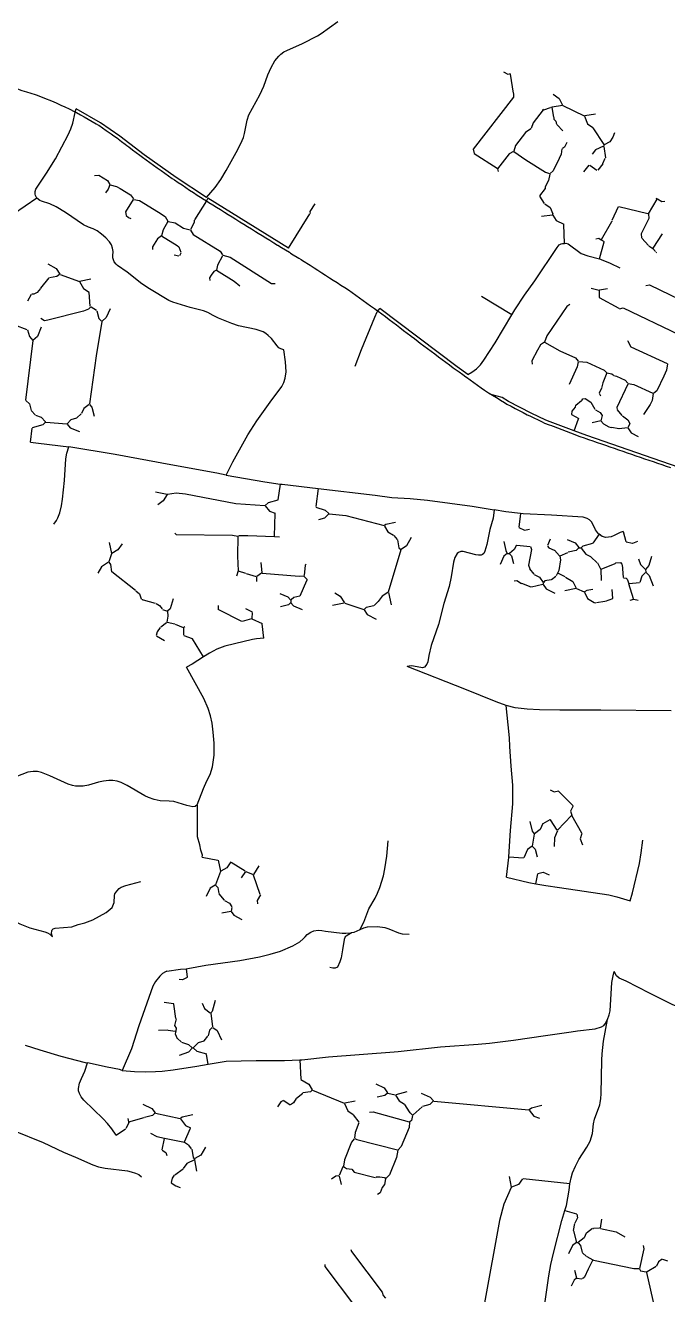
# Model space of a CAD drawing. Header units: metres. Extents: x 432891 to 477890, y 2556094 to 2581523.
# Drawn here: x 462489 to 464176, y 2575713 to 2579050 of the extents above; entities that cross this region are included whole.
import ezdxf

# ---------------------------------------------------------------- set-up
doc = ezdxf.new("R2010")
doc.units = ezdxf.units.M
for name, color, linetype in [('W10_MAIN_PIPE', 1, 'Continuous'), ('W10_PIPE_DN200', 8, 'Continuous'), ('W10_PIPE_DN250_400', 3, 'Continuous'), ('W10_PIPE_DN500_800', 30, 'Continuous')]:
    doc.layers.add(name, color=color, linetype=linetype)

msp = doc.modelspace()

# ---------------------------------------------------------------- linework, layer by layer
at = {"layer": 'W10_MAIN_PIPE'}
for points in [[(462479.7, 2578878.9), (462491.2, 2578875.3), (462502.6, 2578871.7), (462514.1, 2578868.1), (462517.3, 2578867.1), (462528.2, 2578862.8), (462539.3, 2578858.3), (462545.8, 2578855.7), (462550, 2578854), (462550.5, 2578853.9), (462561.6, 2578849.4), (462571.3, 2578845.5), (462581.9, 2578840.4), (462592.7, 2578835.2), (462603.5, 2578830), (462618.6, 2578822.7), (462622.9, 2578820.7), (462633.1, 2578814.9), (462643.5, 2578808.9), (462653.9, 2578803), (462664.3, 2578797), (462674.7, 2578791.1), (462680.9, 2578787.6)], [(462680.9, 2578787.6), (462681.9, 2578787), (462691.5, 2578780.3), (462701.3, 2578773.4), (462711.2, 2578766.6), (462714.4, 2578764.3), (462721, 2578759.7), (462730.8, 2578752.8), (462732.2, 2578751.8), (462741.6, 2578744.7), (462751.2, 2578737.4), (462755.3, 2578734.3), (462758.1, 2578732.2), (462760.8, 2578730.2), (462770.3, 2578722.9), (462779.9, 2578715.7), (462789.4, 2578708.4), (462796.2, 2578703.3), (462806, 2578696.3), (462815.8, 2578689.3), (462825.6, 2578682.3), (462835.3, 2578675.4), (462845.1, 2578668.4), (462854.9, 2578661.4), (462864.6, 2578654.5), (462874.4, 2578647.5), (462880.1, 2578643.5), (462890.2, 2578636.8), (462900.2, 2578630.1), (462910.2, 2578623.5), (462920.2, 2578616.9), (462930.2, 2578610.3), (462940.2, 2578603.6), (462944.2, 2578601), (462948.4, 2578598.2), (462958.7, 2578591.8), (462960.5, 2578590.7), (462967, 2578586.6), (462970.6, 2578584.4), (462980.8, 2578578), (462991, 2578571.7), (463001.2, 2578565.3), (463011.4, 2578559), (463021.6, 2578552.6), (463031.7, 2578546.3), (463041.9, 2578539.9), (463052.1, 2578533.6), (463062.3, 2578527.2), (463072.5, 2578520.9), (463082.7, 2578514.5), (463092.9, 2578508.2), (463100.3, 2578503.6), (463110.5, 2578497.3), (463120.8, 2578491), (463131, 2578484.7), (463141.2, 2578478.4), (463151.4, 2578472.1), (463151.6, 2578472), (463161.8, 2578465.7), (463172.1, 2578459.4), (463182.3, 2578453.1), (463185.4, 2578451.2), (463192.5, 2578446.8), (463202.7, 2578440.6), (463207.2, 2578437.8), (463213, 2578434.3), (463217, 2578431.8), (463237.1, 2578418.9), (463247.2, 2578412.4), (463257.3, 2578405.9), (463267.4, 2578399.4), (463277.4, 2578392.9), (463287.5, 2578386.4), (463297.6, 2578379.9), (463307.7, 2578373.4), (463317.8, 2578366.9), (463327.9, 2578360.4), (463337.4, 2578354.3), (463347, 2578347.4), (463356.7, 2578340.4), (463366.5, 2578333.4), (463376.2, 2578326.4), (463386, 2578319.5), (463395.7, 2578312.5), (463405.5, 2578305.5), (463415.2, 2578298.5), (463415.4, 2578298.4), (463424.9, 2578291.2), (463434.5, 2578284), (463444.1, 2578276.7), (463453.6, 2578269.5), (463463.2, 2578262.3), (463472.8, 2578255.1), (463482.4, 2578247.8), (463491.9, 2578240.6), (463501.5, 2578233.4), (463502.2, 2578232.9), (463511.1, 2578226.1), (463520.7, 2578218.9), (463526.2, 2578214.7), (463535.8, 2578207.5), (463545.4, 2578200.3), (463555, 2578193.1), (463564.6, 2578185.9), (463574.1, 2578178.6), (463583.7, 2578171.4), (463593.3, 2578164.2), (463602.9, 2578157), (463612.5, 2578149.8), (463618.1, 2578145.6), (463627.9, 2578138.5), (463637.6, 2578131.5), (463646.1, 2578125.4), (463647.4, 2578124.5), (463657.1, 2578117.5), (463666.9, 2578110.5), (463676.6, 2578103.5), (463686.4, 2578096.5), (463695, 2578090.3), (463705.5, 2578083.9), (463715.7, 2578077.6), (463726, 2578071.3), (463736.2, 2578065.1), (463737, 2578064.5), (463747.3, 2578058.3), (463753.9, 2578054.2), (463764.7, 2578048.5), (463775.4, 2578042.9), (463786, 2578037.4), (463796.6, 2578031.8), (463807.3, 2578026.2), (463813.7, 2578022.9), (463824.6, 2578017.7), (463835.5, 2578012.5), (463846.3, 2578007.4), (463852.8, 2578004.3), (463864.3, 2577999.9), (463870.5, 2577997.6), (463872.4, 2577996.9), (463875.5, 2577995.7), (463886.8, 2577991.5), (463898, 2577987.2), (463909.2, 2577983), (463920.4, 2577978.7), (463931.7, 2577974.5), (463942.9, 2577970.2), (463945.3, 2577969.3), (463956.8, 2577965.3), (463960.9, 2577963.9), (463968.1, 2577961.4), (463979.4, 2577957.4), (463983.5, 2577956), (463990.8, 2577953.5), (464002.1, 2577949.5), (464012.9, 2577945.8), (464024.2, 2577941.9), (464035.6, 2577938), (464046.9, 2577934.1), (464058.3, 2577930.1), (464069.6, 2577926.2), (464081, 2577922.3), (464092.3, 2577918.4), (464103.7, 2577914.5), (464115, 2577910.6), (464126.4, 2577906.7), (464137.7, 2577902.8), (464149.1, 2577898.9), (464160.4, 2577895), (464171.7, 2577891.1), (464183.1, 2577887.2)]]:
    msp.add_lwpolyline(points, dxfattribs=at)
at = {"layer": 'W10_PIPE_DN200'}
for points in [[(462964.7, 2578597.5), (462987.4, 2578623.4), (463001.9, 2578644.4), (463015.9, 2578667.8), (463042.4, 2578715.2), (463054.9, 2578739.5), (463061.7, 2578755.4), (463064.6, 2578765.3), (463071.1, 2578800.4), (463076, 2578814.5), (463104.9, 2578867.1), (463114.7, 2578890.3), (463125.3, 2578919.4), (463134.3, 2578939.3), (463144.4, 2578956.4), (463154.1, 2578968.9), (463159.6, 2578974.1), (463167.6, 2578979.8), (463175.3, 2578984.1), (463216.9, 2579002.1), (463256.1, 2579022.2), (463265.7, 2579028.3), (463309.2, 2579059.8)], [(463744.3, 2578927.9), (463756.3, 2578921.9), (463763.3, 2578922.9)], [(463771.1, 2578871.8), (463763.5, 2578921.9)], [(463771.3, 2578870.9), (463771.3, 2578860.9), (463665.3, 2578723.9), (463667.3, 2578712.9)], [(463875.3, 2578868.9), (463891.3, 2578857.9), (463899.3, 2578839.9)], [(462519.1, 2578595.9), (462515.4, 2578602.2), (462514.1, 2578606.4), (462514, 2578613), (462516.1, 2578619.2), (462543.9, 2578661.2), (462567.4, 2578698.6), (462601.2, 2578762.1), (462608, 2578777.4), (462613.7, 2578793), (462619.5, 2578821.1), (462619.8, 2578822.2)], [(462619.8, 2578822.2), (462622.1, 2578830)], [(462964.7, 2578597.5), (462884.6, 2578650.1), (462800.9, 2578709.8), (462762.9, 2578738.6), (462736.9, 2578758.3), (462686.2, 2578793.7), (462622.1, 2578830)], [(463849.3, 2578827.9), (463822.3, 2578793.9), (463817.3, 2578778.9)], [(463848.3, 2578829.9), (463849.3, 2578827.9)], [(463850.3, 2578828.1), (463868.4, 2578833.6)], [(463872.9, 2578834.5), (463869.3, 2578833.9)], [(463899.3, 2578838.9), (463872.9, 2578834.5)], [(463877.1, 2578808.8), (463873, 2578833.5)], [(463900.3, 2578838.9), (463956.3, 2578811.9)], [(463877.3, 2578807.9), (463877.3, 2578802.9), (463882.3, 2578797.9), (463884.3, 2578788.9)], [(463885.3, 2578787.9), (463900.3, 2578772.9)], [(463957.3, 2578810.9), (463965.3, 2578790.9), (463979.3, 2578780.9)], [(463986.3, 2578815.9), (463958.3, 2578811.9)], [(463816.3, 2578777.9), (463802.3, 2578767.9), (463776.3, 2578733.9), (463772.3, 2578718.9)], [(464008.8, 2578736.7), (463979.9, 2578780)], [(464036.3, 2578766.9), (464032.3, 2578755.9), (464024.3, 2578743.9), (464009.3, 2578735.9)], [(463898.3, 2578724.9), (463896.3, 2578710.9), (463891.3, 2578699.9), (463875.3, 2578666.9), (463867.3, 2578659.9)], [(463911.3, 2578741.9), (463905.3, 2578729.9), (463899.3, 2578725.9)], [(464007.3, 2578731.9), (463986.3, 2578722.9), (463977.3, 2578710.9)], [(464009.3, 2578735.9), (464008.3, 2578732.9)], [(464008.3, 2578730.9), (464012.3, 2578701.9)], [(463728.5, 2578673.4), (463668.1, 2578712.3)], [(463771.3, 2578717.9), (463759.3, 2578711.9), (463729.3, 2578672.9)], [(463772.3, 2578717.9), (463803.3, 2578695.9), (463855.3, 2578663.9), (463865.3, 2578659.9)], [(464005.3, 2578685.9), (463992.3, 2578668.9)], [(464005.8, 2578686.8), (464011.9, 2578701)], [(462670.5, 2578655.3), (462681.5, 2578656.3), (462704.5, 2578642.3), (462710.5, 2578631.3)], [(463729.3, 2578672.9), (463730.3, 2578665.9)], [(463866.3, 2578658.9), (463863.3, 2578641.9), (463854.3, 2578624.9), (463854.3, 2578620.9), (463839.3, 2578601.9)], [(463969.3, 2578681.9), (463955.3, 2578664.9)], [(463971.3, 2578681.9), (463990.3, 2578668.9)], [(462710.5, 2578630.3), (462706.5, 2578619.3), (462699.5, 2578609.3)], [(462711.5, 2578630.3), (462728.5, 2578626.3), (462737.5, 2578621.3), (462764.5, 2578604.3), (462772.5, 2578593.3)], [(462519.1, 2578595.9), (462457.1, 2578553)], [(463167.8, 2578196.7), (463159.8, 2578199), (463154.8, 2578201.9), (463149.9, 2578207), (463135.2, 2578226.4), (463126.4, 2578234.8), (463120, 2578239.8), (463113, 2578243.9), (463105.5, 2578247), (463094.6, 2578250.1), (463049, 2578260.1), (463030.8, 2578266), (462995.6, 2578279.8), (462982.1, 2578286.6), (462968.4, 2578294.8), (462956.7, 2578299.7), (462922, 2578308.2), (462876.3, 2578321.9), (462865.5, 2578326), (462814.9, 2578357.1), (462795, 2578370.1), (462756.2, 2578401), (462730.8, 2578418.4), (462726.8, 2578422), (462722.2, 2578428.5), (462718.7, 2578438.5), (462718.3, 2578443.9), (462719, 2578455.6), (462717.7, 2578464.4), (462714.8, 2578472.8), (462709.3, 2578480.6), (462699.7, 2578491.4), (462688.9, 2578500.9), (462676.9, 2578509.5), (462666.7, 2578514.6), (462654.3, 2578519.3), (462641.6, 2578525.8), (462594.5, 2578558), (462569.7, 2578573), (462553.1, 2578580.6), (462531, 2578587.4), (462526.6, 2578589.5), (462519.1, 2578595.9)], [(462771.5, 2578592.3), (462751.5, 2578559.3), (462753.5, 2578550.3), (462759.5, 2578544.3), (462765.5, 2578542.3)], [(462773.5, 2578592.3), (462788.5, 2578589.3), (462838.5, 2578558.3), (462855.5, 2578547.3), (462862.5, 2578535.3)], [(462964.2, 2578588.4), (462933, 2578538.1)], [(462968.4, 2578595.2), (462964.2, 2578588.4)], [(463180.1, 2578463.9), (462968.4, 2578595.2)], [(463852.8, 2578581.7), (463839.9, 2578601)], [(464125.8, 2578554.7), (464148.6, 2578592.7)], [(464145.3, 2578595.9), (464149.1, 2578593.6)], [(464149.1, 2578593.6), (464160.3, 2578586.9), (464168.3, 2578587.9)], [(463180.1, 2578463.9), (463236.2, 2578554.5)], [(463248.7, 2578580.3), (463235.7, 2578560.3), (463236.7, 2578555.3)], [(463853.3, 2578580.9), (463867.3, 2578570.9), (463874.3, 2578553.9)], [(463874.3, 2578550.9), (463874.3, 2578553.9)], [(464046.3, 2578572.9), (464029.3, 2578536.9)], [(464124.3, 2578554.1), (464047.3, 2578572.6)], [(464125.3, 2578553.9), (464126.3, 2578541.9), (464106.3, 2578501.9), (464107.3, 2578490.9)], [(462862.5, 2578534.3), (462850.5, 2578512.3), (462846.5, 2578496.3)], [(462863.5, 2578534.3), (462882.5, 2578530.3), (462904.5, 2578516.3), (462921.5, 2578512.3)], [(462932.5, 2578537.3), (462932.5, 2578531.3), (462922.5, 2578513.3)], [(463873.3, 2578550.9), (463844.3, 2578546.9)], [(463874.3, 2578550.9), (463883.3, 2578536.9), (463903.3, 2578526.9)], [(463904.9, 2578476.7), (463903.4, 2578525.9)], [(464002.1, 2578487.2), (464028.9, 2578534)], [(464029, 2578535.1), (464028.9, 2578534)], [(462846.5, 2578496.3), (462835.5, 2578488.3), (462822.5, 2578467.3), (462822.5, 2578460.3)], [(462846.5, 2578496.3), (462887.5, 2578471.3), (462891.5, 2578467.3), (462897.5, 2578453.3)], [(462922.5, 2578511.3), (462929.5, 2578500.3), (463000.5, 2578456.3), (463006.5, 2578446.3)], [(463987.3, 2578488.9), (463995.3, 2578489.9), (464001.6, 2578486.3)], [(464001.6, 2578486.3), (464009.3, 2578481.9)], [(464108, 2578490.2), (464125.7, 2578470.6)], [(464137.9, 2578463.7), (464162.8, 2578502)], [(463766.9, 2578289), (463774.4, 2578301.5), (463799.7, 2578340.4), (463826.9, 2578378.2), (463885.4, 2578465.5), (463890.8, 2578472.4), (463896, 2578475.4), (463900.1, 2578476.6)], [(463900.1, 2578476.6), (463904.9, 2578476.7)], [(463904.9, 2578476.7), (463908.6, 2578476.8), (463914.7, 2578475.1), (463948.9, 2578449.6), (463966.2, 2578443.9), (463997.2, 2578435.7)], [(463997.2, 2578435.7), (464009.1, 2578480.9)], [(464126.3, 2578469.9), (464137.3, 2578462.9)], [(464137.3, 2578462.9), (464144.3, 2578454.9)], [(464145.3, 2578453.9), (464146.3, 2578452.9)], [(462547.3, 2578422.4), (462569.3, 2578410.4), (462579.3, 2578395.4)], [(462879.5, 2578446.3), (462891.5, 2578444.3)], [(462897.5, 2578451.3), (462893.5, 2578444.3)], [(463006.5, 2578444.3), (462993.5, 2578419.3), (462990.5, 2578406.3)], [(463007.5, 2578445.3), (463026.5, 2578440.3), (463135.5, 2578371.3), (463144.5, 2578371.3)], [(463997.2, 2578435.7), (464001.6, 2578434.6), (464025.1, 2578424.6), (464050.7, 2578412.3)], [(462528.9, 2578359.2), (462551.6, 2578385.6)], [(462578.3, 2578394.4), (462571.3, 2578389.4), (462552.3, 2578386.4)], [(462580.3, 2578394.4), (462631.3, 2578376.4)], [(462990.5, 2578406.3), (462983.5, 2578402.3), (462976.5, 2578393.3), (462972.5, 2578386.3), (462973.5, 2578379.3)], [(462990.5, 2578406.3), (463037.5, 2578377.3), (463052.5, 2578365.3)], [(462528.3, 2578358.4), (462519.3, 2578347.4), (462511.3, 2578343.4), (462505.3, 2578343.4)], [(462660.3, 2578382.4), (462631.3, 2578376.4)], [(462631.3, 2578376.4), (462641.3, 2578358.4), (462656.3, 2578348.4)], [(463975.3, 2578358.9), (463996.3, 2578353.9)], [(463996.3, 2578352.9), (463996.3, 2578333.9)], [(464018.3, 2578356.9), (463997.3, 2578353.9)], [(464118.3, 2578365.9), (464128.3, 2578367.9), (464235.3, 2578315.9), (464252.3, 2578312.9)], [(462504.3, 2578342.4), (462494.3, 2578324.4)], [(462659.2, 2578311.4), (462656.4, 2578347.4)], [(463766.9, 2578289), (463686.6, 2578336.8)], [(464048.4, 2578305.3), (463997.2, 2578333.4)], [(462659.3, 2578308.4), (462654.3, 2578303.4), (462641.3, 2578298.4), (462547.3, 2578274.4), (462539.3, 2578273.4), (462529.3, 2578279.4)], [(462661.1, 2578308.8), (462659.3, 2578308.4)], [(462675.4, 2578299.9), (462661.1, 2578308.8)], [(462676.3, 2578299.4), (462681.3, 2578279.4), (462688.3, 2578272.4)], [(462711.3, 2578304.4), (462701.3, 2578281.4), (462690.3, 2578272.4)], [(463355.3, 2578153.5), (463372.1, 2578197.8), (463406.3, 2578282.8), (463412.9, 2578296.4), (463414.8, 2578298.8)], [(463414.8, 2578298.8), (463419.8, 2578305)], [(463650.8, 2578131.9), (463622.8, 2578152), (463419.8, 2578305)], [(463650.8, 2578131.9), (463661.6, 2578138.1), (463674.2, 2578147.1), (463684.3, 2578157), (463693.4, 2578169.2), (463723, 2578215.2), (463766.9, 2578289)], [(463919.3, 2578315.9), (463911.3, 2578310.9), (463858.3, 2578233.9), (463852.3, 2578216.9)], [(464049.3, 2578304.9), (464059.3, 2578306.9), (464205.3, 2578236.9), (464212.3, 2578229.9), (464216.3, 2578221.9)], [(462493.3, 2578249.7), (462461.2, 2578262)], [(462530.3, 2578256.4), (462520.3, 2578231.4), (462508.3, 2578221.4)], [(462689.3, 2578271.4), (462674.3, 2578181.4), (462657.3, 2578054.4)], [(462508.3, 2578221.4), (462489.3, 2578064.4)], [(462494.3, 2578249.4), (462499.3, 2578231.4), (462508.3, 2578221.4)], [(464070.3, 2578220.9), (464071.3, 2578219.9)], [(464071.3, 2578219.9), (464079.3, 2578204.9), (464174.3, 2578160.9)], [(463016.3, 2577867.4), (463033.6, 2577902.7), (463073.1, 2577973.2), (463096.5, 2578010.5), (463132, 2578059), (463162.1, 2578100.4), (463167.7, 2578111.1), (463171.5, 2578122.6), (463173.7, 2578138.5), (463172.1, 2578165), (463167.8, 2578196.7)], [(463852.3, 2578216.9), (463842.3, 2578209.9), (463834.3, 2578195.9), (463819.3, 2578167.9), (463820.3, 2578158.9)], [(463852.3, 2578216.9), (463892.3, 2578193.9), (463934.3, 2578175.9), (463941.3, 2578166.9)], [(463941.3, 2578164.9), (463938.3, 2578151.9), (463917.3, 2578105.9)], [(463942.3, 2578165.9), (463963.3, 2578163.9), (464009.3, 2578142.9), (464016.3, 2578135.9)], [(464175.3, 2578159.9), (464173.3, 2578142.9), (464166.3, 2578127.9), (464147.3, 2578088.9), (464139.3, 2578082.9)], [(464016.3, 2578135.9), (464005.3, 2578109.9), (464003.3, 2578099.9)], [(464016.3, 2578135.9), (464029.3, 2578133.9), (464033.3, 2578129.9)], [(464034.3, 2578128.9), (464041.3, 2578127.9), (464064.3, 2578116.9), (464071.3, 2578108.9)], [(464003.3, 2578097.9), (463996.3, 2578082.9), (463999.3, 2578075.9)], [(464071.3, 2578106.9), (464042.3, 2578044.9), (464043.3, 2578039.9)], [(464072.3, 2578107.9), (464087.3, 2578105.9), (464137.3, 2578082.9)], [(462490.3, 2578063.4), (462499.3, 2578054.4), (462504.3, 2578037.4)], [(462656.3, 2578053.4), (462642.3, 2578042.4), (462636.3, 2578029.4)], [(462657.3, 2578053.4), (462663.3, 2578046.4), (462669.3, 2578022.4)], [(463935.1, 2578051.5), (463949.6, 2578063.2)], [(463950.3, 2578063.9), (463953.3, 2578067.9), (463959.3, 2578068.9), (463974.3, 2578058.9)], [(463985.8, 2578039.7), (463974.8, 2578058)], [(464138.3, 2578081.9), (464135.3, 2578063.9), (464130.3, 2578052.9), (464112.3, 2578026.9)], [(462514.6, 2578026.2), (462505, 2578036.7)], [(462515.3, 2578025.4), (462530.3, 2578019.4), (462541.3, 2578007.4)], [(462624, 2578018), (462635.5, 2578028.7)], [(463934.3, 2578050.9), (463933.3, 2578045.9), (463924.3, 2578035.9), (463923.3, 2578026.9)], [(463923.3, 2578026.9), (463942.3, 2578015.9)], [(463986.3, 2578038.9), (463998.3, 2578031.9), (464004.3, 2578023.9)], [(464004.3, 2578023.9), (464000.3, 2578009.9)], [(464056.7, 2578023.7), (464044, 2578039.1)], [(464057.3, 2578022.9), (464071.3, 2578012.9), (464076.3, 2578002.9)], [(462502.3, 2577953.6), (462506.1, 2577990.4)], [(462541.3, 2578006.4), (462534.3, 2577999.4), (462506.3, 2577991.4)], [(462542.3, 2578006.4), (462597.3, 2578002.4)], [(462623.3, 2578017.4), (462608.3, 2578012.4), (462598.3, 2578002.4)], [(462598.3, 2578001.4), (462606.3, 2577991.4), (462631.3, 2577982.4)], [(463930.4, 2577983.8), (463942, 2578014.9)], [(464000.3, 2578009.9), (463977.3, 2578004.9)], [(464000.3, 2578009.9), (464007.3, 2578001.9), (464021.3, 2577993.9), (464028.3, 2577992.9)], [(464047.3, 2577989), (464029.3, 2577992.6)], [(464070.3, 2577991.9), (464048.3, 2577988.9)], [(464076.3, 2578001.9), (464071.3, 2577992.9)], [(464071.3, 2577991.9), (464080.3, 2577978.9), (464098.3, 2577968.9)], [(462502.3, 2577953.6), (462522.9, 2577951.5), (462602.6, 2577941.4)], [(462563.6, 2577738.7), (462570.6, 2577748), (462574.1, 2577754.9), (462579.2, 2577768.6), (462583.7, 2577786.4), (462586.4, 2577804.5), (462591.2, 2577852.8), (462594.8, 2577910.1), (462597.7, 2577925.3), (462602.6, 2577941.4)], [(463016.3, 2577867.4), (462991.6, 2577872.1), (462870.6, 2577894.8), (462724.8, 2577921.4), (462602.6, 2577941.4)], [(463016.3, 2577867.4), (463118, 2577849.5), (463157.7, 2577844)], [(462830.9, 2577823.5), (462860.9, 2577817.5)], [(462861.9, 2577817.5), (462884.9, 2577820.5), (462908.9, 2577818.5), (463041.9, 2577792.5), (463117.9, 2577787.5)], [(463157.7, 2577844), (463152, 2577802.5)], [(463157.7, 2577844), (463163.6, 2577843.2), (463257.7, 2577832.1)], [(463257.7, 2577832.1), (463252, 2577784.5)], [(463257.7, 2577832.1), (463407.8, 2577814.3), (463451.2, 2577808.4), (463499.2, 2577805.7), (463545.5, 2577801.3), (463662, 2577785.5), (463720.6, 2577775.9)], [(462860.9, 2577816.5), (462850.9, 2577799.5), (462836.9, 2577789.5)], [(463151.9, 2577801.5), (463126.9, 2577794.5), (463118.9, 2577787.5)], [(463118.9, 2577786.5), (463129.9, 2577772.5), (463144.9, 2577767.5)], [(463142.7, 2577707), (463144.9, 2577766.5)], [(463251.9, 2577783.5), (463275.9, 2577775.5), (463285.9, 2577766.5)], [(463285.9, 2577765.5), (463274.9, 2577754.5), (463258.9, 2577749.5)], [(463286.9, 2577765.5), (463330.9, 2577761.5), (463430.9, 2577734.5)], [(463720.6, 2577775.9), (463717.8, 2577754), (463708.7, 2577724.8), (463701.1, 2577684.6), (463695.9, 2577667), (463692.8, 2577661.5), (463689.5, 2577658.8), (463685.7, 2577657.1), (463679.3, 2577656.7), (463671.9, 2577657.8), (463638.6, 2577666.8), (463632.6, 2577666.7), (463626.1, 2577664.2), (463623, 2577661.3), (463616.5, 2577650.7), (463613, 2577638.8), (463607.5, 2577600.1), (463601.8, 2577574.4), (463588.4, 2577529.6), (463573.7, 2577474.6), (463554.9, 2577419.3), (463548.7, 2577393.2), (463545.7, 2577376.7), (463543.3, 2577370), (463537.4, 2577362.5), (463531.9, 2577360.7), (463508.4, 2577365.2), (463502.2, 2577365.6), (463491.4, 2577364.5)], [(463789.1, 2577766.5), (463751.2, 2577770.9), (463720.6, 2577775.9)], [(463789.1, 2577766.5), (463784.8, 2577730.4)], [(463964.5, 2577753.6), (463954, 2577756.6), (463870.4, 2577761.9), (463796.4, 2577765.6), (463789.1, 2577766.5)], [(463996, 2577711.8), (463994.4, 2577712.9), (463986.2, 2577723.3), (463976.4, 2577743.5), (463970.7, 2577749.7), (463964.5, 2577753.6)], [(463460.9, 2577742.5), (463435.9, 2577737.5), (463431.9, 2577734.5)], [(463431.9, 2577733.5), (463440.9, 2577718.5), (463455.9, 2577709.5)], [(463784.7, 2577729.4), (463799.7, 2577722.4), (463812.7, 2577725.4)], [(464058.9, 2577718.8), (464051.4, 2577716.6), (464035.3, 2577708.2), (464027.6, 2577705), (464013.8, 2577703.7)], [(464058.9, 2577718.8), (464066.4, 2577692.4)], [(462708.9, 2577690.5), (462714.9, 2577661.5)], [(462742.9, 2577686.5), (462731.9, 2577670.5), (462715.9, 2577661.5)], [(462880.9, 2577714.5), (462884.9, 2577711.5), (463032.9, 2577709.5), (463046.9, 2577706.5)], [(463046.9, 2577706.5), (463045.9, 2577654.5), (463047.9, 2577615.5)], [(463046.9, 2577706.5), (463050.9, 2577708.5), (463072.9, 2577708.5), (463142.7, 2577706)], [(463142.7, 2577706), (463155.9, 2577705.5)], [(463456.6, 2577708.8), (463465.3, 2577698.3)], [(463465.9, 2577697.5), (463469.9, 2577676.5), (463474.9, 2577671.5)], [(463501.9, 2577703.5), (463489.9, 2577681.5), (463475.9, 2577671.5)], [(463745.7, 2577692.4), (463750.7, 2577669.4), (463754.7, 2577661.4)], [(463867.7, 2577699.4), (463860.7, 2577682.4)], [(463911.7, 2577698.4), (463932.7, 2577689.4), (463942.7, 2577677.4)], [(463978.7, 2577687.4), (463952.7, 2577680.4), (463948.7, 2577676.4)], [(463996, 2577711.8), (463979.3, 2577688.2)], [(464013.8, 2577703.7), (464004.2, 2577705.9), (463996, 2577711.8)], [(464096.7, 2577692.4), (464083.7, 2577687.4), (464066.7, 2577691.4)], [(462714.9, 2577660.5), (462707.9, 2577639.5)], [(463474.9, 2577670.5), (463441.9, 2577559.5)], [(463754.7, 2577661.4), (463745.7, 2577654.4), (463735.7, 2577632.4)], [(463754.7, 2577661.4), (463759.7, 2577661.4)], [(463778.7, 2577683.4), (463772.7, 2577671.4), (463760.7, 2577661.4)], [(463760.7, 2577660.4), (463765.7, 2577655.4), (463770.7, 2577635.4)], [(463779.7, 2577683.4), (463814.7, 2577679.6)], [(463815.7, 2577679.4), (463818.7, 2577671.4), (463810.7, 2577630.4), (463813.7, 2577621.4)], [(463860.7, 2577680.4), (463863.7, 2577676.4), (463877.7, 2577670.4)], [(463892, 2577655.1), (463878.4, 2577669.7)], [(463892.7, 2577654.4), (463894.7, 2577644.4), (463889.7, 2577616.4), (463886.5, 2577610)], [(463893.6, 2577654.8), (463913.8, 2577664)], [(463942.7, 2577676.4), (463935.7, 2577669.4), (463914.7, 2577664.4)], [(463943.7, 2577676.4), (463947.7, 2577676.4)], [(463948.7, 2577675.4), (463960.7, 2577659.4), (463973.7, 2577653.4)], [(463991, 2577637.1), (463974.4, 2577652.8)], [(464133.7, 2577653.4), (464126.7, 2577629.4), (464117.7, 2577619.4)], [(462706.9, 2577638.5), (462688.9, 2577626.5), (462678.9, 2577609.5)], [(462707.9, 2577638.5), (462711.9, 2577632.5), (462714.9, 2577613.5)], [(463106.9, 2577637.5), (463109.9, 2577610.5)], [(463225.9, 2577632.5), (463223.9, 2577630.5), (463220.9, 2577603.5)], [(463825, 2577607.2), (463814.3, 2577620.7)], [(463991.7, 2577636.4), (464000.7, 2577619.4)], [(464000.7, 2577619.4), (464001.7, 2577590.4)], [(464001.6, 2577619.8), (464037.7, 2577635)], [(464039.7, 2577636.4), (464037.7, 2577635)], [(464039.7, 2577636.4), (464051.7, 2577637.4), (464055.7, 2577633.4)], [(464056.7, 2577632.4), (464058.7, 2577598.4)], [(464099.7, 2577647.4), (464104.7, 2577632.4), (464117.7, 2577619.4)], [(464117.7, 2577619.4), (464118.7, 2577612.4)], [(462778.1, 2577564.1), (462715.7, 2577612.9)], [(463047.9, 2577615.5), (463042.9, 2577601.5)], [(463068, 2577608.8), (463048.8, 2577615.2)], [(463068.9, 2577608.5), (463094.9, 2577600.5)], [(463095.9, 2577599.5), (463095.9, 2577587.5)], [(463108.9, 2577609.5), (463096.9, 2577600.5)], [(463110.9, 2577609.5), (463207.9, 2577601.5), (463219.9, 2577602.5)], [(463210.3, 2577550.4), (463228.5, 2577590.6)], [(463220.6, 2577601.8), (463228.2, 2577594.2)], [(463228.2, 2577594.2), (463228.5, 2577590.6)], [(463772.7, 2577589.4), (463779.7, 2577590.4), (463791.7, 2577582.4)], [(463825.7, 2577606.4), (463839.7, 2577599.4), (463848.7, 2577585.4)], [(463848.7, 2577584.4), (463848.7, 2577580.4)], [(463869.7, 2577592.4), (463853.7, 2577589.4), (463849.7, 2577585.4)], [(463870.5, 2577593), (463881.9, 2577601.8)], [(463886.5, 2577610), (463882.7, 2577602.4)], [(463906.8, 2577599.9), (463887.4, 2577609.6)], [(463907.7, 2577599.4), (463926.7, 2577587.4), (463935.7, 2577570.4)], [(464059.7, 2577597.4), (464066.7, 2577596.4), (464069.7, 2577593.4), (464073.7, 2577582.4)], [(464074.7, 2577582.5), (464101.7, 2577585.3)], [(464117.7, 2577611.4), (464107.7, 2577601.4), (464102.7, 2577585.4)], [(464119.7, 2577611.4), (464127.7, 2577603.4), (464137.7, 2577576.4)], [(462778.9, 2577563.5), (462788.9, 2577555.5), (462792.9, 2577542.5)], [(463156.9, 2577556.5), (463177.9, 2577547.5), (463184.9, 2577539.5)], [(463301.9, 2577557.5), (463315.9, 2577549.5), (463326.9, 2577531.5)], [(463440.9, 2577558.5), (463425.9, 2577549.5), (463415.9, 2577535.5)], [(463442.9, 2577558.5), (463449.9, 2577526.5)], [(463817.7, 2577572.8), (463792.6, 2577582)], [(463847.7, 2577579.4), (463818.7, 2577572.4)], [(463848.7, 2577579.4), (463856.7, 2577568.4), (463879.7, 2577557.4)], [(463935.7, 2577569.4), (463905.7, 2577563.4)], [(463936.7, 2577569.4), (463956.7, 2577560.4)], [(463979.7, 2577566.4), (463963.7, 2577564.4), (463957.7, 2577560.4)], [(463957.7, 2577559.4), (463965.7, 2577543.4), (463982.7, 2577532.4), (463987.7, 2577531.4)], [(464029.7, 2577566.4), (464030.7, 2577543.4)], [(464086.4, 2577542.4), (464074, 2577581.5)], [(462793.9, 2577541.5), (462796.9, 2577539.5)], [(462798.9, 2577538.2), (462796.9, 2577539.5)], [(462830.9, 2577529.7), (462798.9, 2577538.2)], [(462831.9, 2577529.5), (462840.9, 2577524.5), (462847.9, 2577515.5)], [(462876.9, 2577542.5), (462868.9, 2577515.5), (462861.9, 2577509.5)], [(462994.9, 2577524.5), (462994.9, 2577514.5)], [(463184.9, 2577531.5), (463179.9, 2577526.5), (463158.9, 2577521.5)], [(463185.9, 2577538.5), (463185.9, 2577532.5)], [(463185.9, 2577531.5), (463192.9, 2577523.5), (463215.9, 2577514.5)], [(463209.9, 2577549.5), (463193.9, 2577545.5), (463186.9, 2577539.5)], [(463325.9, 2577530.5), (463295.9, 2577524.5)], [(463327.9, 2577530.5), (463377.9, 2577514.5)], [(463403.9, 2577523.5), (463383.9, 2577519.5), (463378.9, 2577514.5)], [(463404.6, 2577524.2), (463415.2, 2577534.8)], [(464010.7, 2577535.3), (463988.7, 2577531.6)], [(464030.7, 2577542.4), (464011.7, 2577535.4)], [(464077.7, 2577538.4), (464086.7, 2577541.4)], [(464086.7, 2577541.4), (464098.7, 2577538.4)], [(462848.9, 2577514.5), (462861.9, 2577509.5)], [(462861.9, 2577509.5), (462862.9, 2577496.5), (462859.9, 2577480.5)], [(462996.8, 2577513), (462994.9, 2577514.5)], [(463057, 2577482.9), (462996.8, 2577513)], [(463082.9, 2577489.5), (463057.9, 2577482.5)], [(463066.9, 2577516.5), (463084.9, 2577507.5)], [(463084.9, 2577506.5), (463083.9, 2577490.5)], [(463083.9, 2577489.5), (463110.9, 2577477.5)], [(463378.9, 2577513.5), (463386.9, 2577500.5), (463409.9, 2577488.5)], [(462842.9, 2577466.5), (462834.9, 2577455.5), (462831.9, 2577445.5)], [(462844.7, 2577468.1), (462859.1, 2577479.9)], [(462880.9, 2577475.7), (462860.9, 2577480.3)], [(462881.9, 2577475.5), (462902.9, 2577466.5)], [(462903.9, 2577465.5), (462903.9, 2577446.5)], [(462907.9, 2577468.5), (462904.9, 2577466.5)], [(463114.9, 2577438.9), (463111, 2577476.5)], [(462832.9, 2577444.5), (462853.9, 2577432.5)], [(462904.9, 2577445.5), (462926.9, 2577437.5)], [(462956.8, 2577389.4), (462927.4, 2577436.6)], [(463114.9, 2577438.9), (463095.9, 2577437), (463085.2, 2577435.1), (463038, 2577423.7), (463012.6, 2577417.4), (462991.4, 2577409.5), (462972.3, 2577399), (462956.8, 2577389.4)], [(462956.8, 2577389.4), (462926.8, 2577370.7), (462911.9, 2577362.5)], [(462956.3, 2577043.8), (462965, 2577063.6), (462973.8, 2577080.4), (462979.9, 2577100), (462982.3, 2577112.3), (462984.5, 2577130.8), (462984.4, 2577162.7), (462982.1, 2577191.9), (462979, 2577214.8), (462974.7, 2577234.3), (462968.6, 2577253.4), (462957.1, 2577279.7), (462911.9, 2577362.5)], [(463751.4, 2577261.8), (463725.1, 2577271.5), (463643, 2577304.5), (463491.4, 2577364.5)], [(463758.4, 2576863.7), (463763, 2576933.3), (463769.6, 2577003.1), (463769.3, 2577051.9), (463764.9, 2577102.4), (463761.3, 2577153.9), (463760.4, 2577176.6), (463757.3, 2577210.9), (463751.4, 2577261.8)], [(464185.6, 2577247.8), (464000, 2577249.6), (463892.7, 2577249.6), (463839.1, 2577250.2), (463807.1, 2577251.6), (463775.5, 2577255.3), (463751.4, 2577261.8)], [(462939.9, 2577000.4), (462934.9, 2576996.4), (462928.5, 2576995.4), (462912.9, 2576998.9), (462879, 2577008.9), (462866, 2577010.5), (462842.7, 2577010.8), (462827.4, 2577014.2), (462812.2, 2577019.9), (462802.5, 2577024.6), (462756.1, 2577051.7), (462740.5, 2577059.2), (462729.9, 2577062.8), (462718.8, 2577064.6), (462707.5, 2577064.6), (462693.6, 2577062.6), (462680.8, 2577059.9), (462654.6, 2577052.6), (462640.8, 2577049.9), (462632.7, 2577049.2), (462620.5, 2577049.7), (462612.4, 2577051), (462600.7, 2577054.6), (462553.1, 2577076.6), (462530.7, 2577085.6), (462520.1, 2577088.1), (462509.2, 2577088.5), (462494.9, 2577086), (462443.3, 2577065.9)], [(462939.9, 2577000.4), (462956.3, 2577043.8)], [(463866.9, 2577040.1), (463877.9, 2577035.1), (463888.9, 2577037.1)], [(463927.2, 2576998.8), (463889.6, 2577036.4)], [(462952.8, 2576862.6), (462953.9, 2576868.5), (462949.2, 2576881.7), (462947.4, 2576895.1), (462941, 2576916.4), (462941.1, 2576985.1), (462940.9, 2576998.6), (462939.9, 2577000.4)], [(463927.9, 2576998.1), (463920.9, 2576984.1), (463923.9, 2576973.1)], [(463813.9, 2576957.1), (463819.9, 2576931.1), (463824.9, 2576924.1)], [(463847.9, 2576951.1), (463840.9, 2576936.1), (463825.9, 2576924.1)], [(463848.8, 2576951.6), (463867, 2576961.6)], [(463867, 2576961.6), (463868.5, 2576961.2)], [(463885.3, 2576933.9), (463868.5, 2576961.2)], [(463886.6, 2576933.8), (463923.2, 2576972.3)], [(463950.4, 2576925.9), (463924.4, 2576972.2)], [(463824.9, 2576923.1), (463819.9, 2576892.1)], [(463879.3, 2576915), (463886.5, 2576931.2)], [(463886.6, 2576932.4), (463886.5, 2576931.2)], [(463950.9, 2576925.1), (463945.9, 2576911.1), (463951.9, 2576895.1)], [(463367.1, 2576672.3), (463377.5, 2576692.2), (463391.2, 2576726.8), (463407.2, 2576754.9), (463414, 2576768.5), (463419.8, 2576783.5), (463429.5, 2576813.8), (463433.2, 2576832.6), (463438.2, 2576865.6), (463441.5, 2576906.2)], [(463819.9, 2576892.1), (463807.9, 2576883.1), (463797.9, 2576861.1)], [(463819.9, 2576892.1), (463827.9, 2576884.1), (463832.9, 2576864.1)], [(463878.9, 2576914.1), (463877.9, 2576891.1)], [(464077.4, 2576748), (464083.3, 2576769.1), (464101.7, 2576846), (464106.6, 2576874.3), (464110.7, 2576907.8)], [(462952.8, 2576862.6), (462994.2, 2576855.4)], [(462995.2, 2576855.3), (463001.2, 2576826.3)], [(463028.2, 2576850.3), (463018.2, 2576835.3), (463002.2, 2576826.3)], [(463753, 2576810.5), (463758.3, 2576861.7), (463758.4, 2576863.7)], [(463758.4, 2576863.7), (463796.9, 2576861.1)], [(463001.2, 2576825.3), (462988.2, 2576790.3)], [(463029, 2576849.7), (463066.3, 2576826.8)], [(463067.2, 2576825.3), (463055.2, 2576808.3)], [(463068.2, 2576825.3), (463087.2, 2576817.3)], [(463102.2, 2576840.3), (463088.2, 2576817.3)], [(463829.9, 2576792.8), (463834.7, 2576819.1)], [(463834.9, 2576820.1), (463848.9, 2576823.1), (463864.9, 2576816.1)], [(462559.6, 2576653.6), (462557.4, 2576662.2), (462557.8, 2576669.2), (462558.7, 2576671.7), (462561.5, 2576674.3), (462567.2, 2576676), (462610.4, 2576680.1), (462627.5, 2576685.8), (462644.9, 2576690.3), (462665.8, 2576698.3), (462701.2, 2576717.5), (462716.9, 2576731), (462722, 2576743.5), (462722.9, 2576762.2), (462724.1, 2576766.4), (462728.6, 2576773.9), (462734.7, 2576780.4), (462740.5, 2576784.1), (462752.3, 2576788.7), (462791.9, 2576799)], [(462987.2, 2576789.3), (462974.2, 2576781.3), (462963.2, 2576759.3)], [(462988.2, 2576789.3), (462994.2, 2576783.3), (462997.2, 2576767.3)], [(463105.8, 2576765.2), (463088.4, 2576815.3)], [(463753, 2576810.5), (463811.5, 2576796.1), (463829.9, 2576792.8)], [(463829.9, 2576792.8), (463855.9, 2576788.1), (463891.4, 2576783)], [(463011.5, 2576750), (462997.8, 2576766.5)], [(463106.2, 2576764.3), (463097.2, 2576749.3), (463098.2, 2576740.3)], [(463891.4, 2576783), (464021.2, 2576764), (464042.3, 2576759), (464077.4, 2576748)], [(463028.2, 2576720.3), (463005.2, 2576715.3)], [(463012.2, 2576749.3), (463025.2, 2576742.3), (463031.2, 2576732.3)], [(463031.2, 2576730.3), (463029.2, 2576721.3)], [(463029.2, 2576720.3), (463036.2, 2576710.3), (463057.2, 2576699.3)], [(462559.6, 2576653.6), (462554, 2576659.3), (462547.8, 2576663.2), (462540.5, 2576666.1), (462501.7, 2576676), (462474.8, 2576686.5), (462437.8, 2576704.4)], [(462911.1, 2576569.8), (462915.4, 2576570.3), (462962.4, 2576578.6), (463051.9, 2576591.5), (463103.8, 2576601.3), (463131.6, 2576607.7), (463158.8, 2576616.1), (463191.6, 2576629.8), (463209.9, 2576640.7), (463218.6, 2576648.4), (463223.3, 2576653.7), (463229.3, 2576660), (463238.5, 2576666.1), (463246.6, 2576669.1), (463257.8, 2576670.9), (463267.8, 2576670.4), (463277.5, 2576668.3), (463320.5, 2576663.1), (463330.3, 2576662.8), (463345.1, 2576664.1)], [(463345.1, 2576664.1), (463331.4, 2576655.5), (463329.2, 2576653.1), (463325.8, 2576646.9), (463322.2, 2576619), (463318.6, 2576598.2), (463314.9, 2576587.6), (463308.6, 2576573.6), (463302.2, 2576571), (463296.1, 2576570.7), (463288.4, 2576572.6)], [(463367.1, 2576672.3), (463351.5, 2576665.3), (463345.1, 2576664.1)], [(463496.5, 2576659.2), (463479.8, 2576660.1), (463469.5, 2576662.9), (463444.4, 2576673.7), (463433.7, 2576677), (463413.1, 2576679.9), (463386.8, 2576678.7), (463377.2, 2576676.7), (463367.1, 2576672.3)], [(462860.1, 2576563.1), (462856.4, 2576561.8), (462849.2, 2576556.7), (462841.8, 2576549.8), (462830.8, 2576535.9), (462823.4, 2576523.6), (462786.5, 2576419.8), (462767.4, 2576359), (462742.6, 2576302.3)], [(462860.1, 2576563.1), (462896.5, 2576568.3), (462911.1, 2576569.8)], [(462911.1, 2576569.8), (462913.4, 2576547.5)], [(464017.8, 2576436.3), (464022.3, 2576448.5), (464024.6, 2576458.6), (464029.7, 2576533.1), (464032.5, 2576551.3), (464035.2, 2576562.1)], [(464210.9, 2576466.9), (464189.6, 2576474.5), (464127.9, 2576505.1), (464067, 2576536.8), (464048.9, 2576545.1), (464042, 2576550.9), (464035.2, 2576562.1)], [(462913.5, 2576546.5), (462901.5, 2576540.5), (462892.5, 2576541.5)], [(462987.5, 2576486.5), (462979.5, 2576457.5), (462975.5, 2576453.5)], [(462853.5, 2576481.5), (462877.5, 2576478.5)], [(462878.7, 2576476.5), (462877.5, 2576478.5)], [(462884.3, 2576438.4), (462878.7, 2576476.5)], [(462953.5, 2576479.5), (462959.5, 2576465.5), (462974.5, 2576453.5)], [(462975.5, 2576452.5), (462980.5, 2576416.5)], [(462884.5, 2576437.5), (462880.5, 2576420.5), (462884.5, 2576413.5), (462883.5, 2576405.6)], [(463457.6, 2576351.3), (463468.3, 2576352.1), (463579.1, 2576363.9), (463678.6, 2576371.3), (463707.6, 2576374.1), (463771.1, 2576381.7), (463855.2, 2576394), (463922.1, 2576403.5), (463939.4, 2576406.8), (463985.5, 2576411.3), (464002.5, 2576417.2), (464007.9, 2576420.3), (464011.7, 2576424.8), (464017.8, 2576436.3)], [(463919.2, 2576003.8), (463919.6, 2576007.5), (463922.3, 2576020.3), (463926.1, 2576032.8), (463933.6, 2576051), (463942.5, 2576068.5), (463963.3, 2576100.5), (463972.7, 2576116.6), (463978.1, 2576136.4), (463980.9, 2576161.5), (463983.5, 2576174.3), (463997.4, 2576211.4), (463998.7, 2576217.1), (464000.6, 2576228.8), (464001.4, 2576240.5), (464002.8, 2576329.1), (464003.8, 2576345.8), (464007.4, 2576379.6), (464017.8, 2576436.3)], [(462862.5, 2576408.5), (462838.5, 2576407.5)], [(462863.5, 2576408.3), (462882.5, 2576405.8)], [(462883.5, 2576405.6), (462882.5, 2576398.5), (462887.5, 2576386.5)], [(462897.7, 2576377.1), (462888.2, 2576385.8)], [(462958.1, 2576380.3), (462967.9, 2576392.7)], [(462979.5, 2576415.5), (462972.5, 2576408.5), (462968.5, 2576393.5)], [(462981.5, 2576415.5), (462992.5, 2576407.5), (463003.5, 2576382.5)], [(462487.7, 2576369.1), (462526.4, 2576356.2), (462581.4, 2576339.7), (462646.1, 2576323), (462651.9, 2576321.8)], [(462926.5, 2576360.5), (462917.5, 2576350.5), (462892.5, 2576341.5)], [(462898.5, 2576376.5), (462917.5, 2576370.5), (462926.5, 2576361.5)], [(462929.5, 2576361.5), (462927.5, 2576360.5)], [(462957.5, 2576379.5), (462942.5, 2576374.5), (462930.5, 2576362.5)], [(462930.5, 2576360.5), (462939.5, 2576352.5), (462964.5, 2576345.5)], [(463209.8, 2576330.2), (463214.6, 2576330.4), (463284.8, 2576337.6), (463457.6, 2576351.3)], [(462727.4, 2576132.1), (462716.1, 2576148.4), (462704.5, 2576162.7), (462692.8, 2576175.2), (462641.9, 2576224), (462635, 2576232.9), (462630.5, 2576241.4), (462628.4, 2576248.9), (462628.1, 2576254.6), (462630.8, 2576268.8), (462635.7, 2576281.2), (462644.7, 2576300.5), (462651.9, 2576321.8)], [(462742.6, 2576302.3), (462736.1, 2576305.1), (462703.7, 2576311), (462651.9, 2576321.8)], [(462742.6, 2576302.3), (462775.3, 2576299.6), (462804.5, 2576298.9), (462830.4, 2576299.2), (462848.1, 2576300.4), (462877.1, 2576304), (462939, 2576313.2), (462969.1, 2576318.4)], [(462969.1, 2576318.4), (462964.6, 2576344.5)], [(462969.1, 2576318.4), (463016.2, 2576326.4), (463095.1, 2576328.4), (463169.6, 2576328.5), (463209.8, 2576330.2)], [(463209.8, 2576330.2), (463211.9, 2576279.4)], [(463212, 2576278.4), (463233, 2576266.4), (463242, 2576251.4)], [(463242, 2576250.4), (463238, 2576246.4), (463218, 2576243.4)], [(463243, 2576250.4), (463326, 2576216.4)], [(463409, 2576267.4), (463431, 2576256.4), (463440, 2576243.4)], [(462293, 2576216.9), (462410.6, 2576163.7), (462457.2, 2576144.3), (462535.7, 2576113.2), (462588.7, 2576087), (462620, 2576074.6), (462666.1, 2576053.8), (462681, 2576049), (462698.2, 2576045), (462756.8, 2576037.9), (462766.6, 2576035.9), (462778.2, 2576032.2), (462786.3, 2576028.4), (462794, 2576022.4)], [(463167, 2576223.4), (463160, 2576219.4), (463151, 2576206.4)], [(463168, 2576223.4), (463184, 2576211.4)], [(463200, 2576228.4), (463193, 2576217.4), (463185, 2576211.4)], [(463200.7, 2576229), (463217.2, 2576242.7)], [(463355, 2576221.4), (463328, 2576216.4)], [(463440, 2576242.4), (463433, 2576236.4), (463413, 2576232.4)], [(463441, 2576242.4), (463460, 2576238.4)], [(463461, 2576237.4), (463471, 2576222.4), (463485, 2576213.4)], [(463491, 2576246.4), (463462, 2576238.4)], [(463528, 2576242.4), (463552, 2576232.4), (463561, 2576222.4)], [(463560, 2576221.4), (463551, 2576212.4), (463532, 2576207.4)], [(463562, 2576221.4), (463811, 2576198.4)], [(462797.6, 2576213.6), (462820.6, 2576202.6), (462829.6, 2576190.6)], [(462828.6, 2576189.6), (462822.6, 2576183.6), (462801.6, 2576178.6)], [(462830.6, 2576189.6), (462895.6, 2576175.6)], [(462928.6, 2576185.6), (462900.6, 2576179.6), (462896.6, 2576175.6)], [(463327, 2576215.4), (463336, 2576196.4), (463350, 2576186.4)], [(463365.3, 2576166.2), (463350.6, 2576185.6)], [(463393, 2576192.4), (463402, 2576193.4), (463497, 2576167.4)], [(463497.4, 2576193.2), (463485.5, 2576212.5)], [(463499.7, 2576190.7), (463497.4, 2576193.2)], [(463506, 2576183.4), (463503, 2576170.4), (463499, 2576167.4)], [(463505.8, 2576184.6), (463499.7, 2576190.7)], [(463507.7, 2576185.1), (463531.2, 2576206.7)], [(463845, 2576210.4), (463818, 2576203.4), (463812, 2576198.4)], [(463812, 2576197.4), (463824, 2576182.4), (463839, 2576176.4)], [(462759.9, 2576167.2), (462760.6, 2576164.6), (462752.6, 2576149.6)], [(462757.6, 2576175.6), (462759.9, 2576167.2)], [(462760.9, 2576167.5), (462800.7, 2576178.3)], [(462896.6, 2576174.6), (462909.6, 2576157.6), (462922.6, 2576151.6)], [(462907, 2576114.5), (462922.2, 2576150.7)], [(463365, 2576164.4), (463355, 2576139.4), (463353, 2576124.4)], [(463498, 2576166.4), (463497, 2576152.4), (463476, 2576102.4), (463468, 2576093.4)], [(462727.4, 2576132.1), (462751.8, 2576149)], [(462817.6, 2576137.6), (462833.6, 2576128.6), (462854.2, 2576124.3)], [(462847.9, 2576093.5), (462854, 2576123.4)], [(462854.2, 2576124.3), (462906.6, 2576113.6)], [(463352, 2576122.4), (463345, 2576113.4), (463327, 2576067.4), (463324, 2576050.4)], [(463354, 2576123.4), (463359, 2576120.4), (463466, 2576093.4)], [(462847.6, 2576092.6), (462857.6, 2576086.6), (462860.6, 2576078.6)], [(462906.6, 2576113.6), (462917.6, 2576106.6)], [(462925, 2576096.4), (462918.2, 2576105.8)], [(462925.6, 2576095.6), (462929.6, 2576073.6), (462932.6, 2576070.6)], [(462961.6, 2576100.6), (462949.6, 2576079.6), (462933.6, 2576070.6)], [(463467, 2576092.4), (463464, 2576073.4), (463445, 2576027.4), (463435, 2576017.4)], [(462932.6, 2576067.6), (462912.6, 2576057.6), (462903.6, 2576044.6)], [(462932.6, 2576069.6), (462932.6, 2576067.6)], [(462932.6, 2576067.6), (462938.6, 2576037.6)], [(463324, 2576049.4), (463323, 2576048.4)], [(463324, 2576049.4), (463332, 2576044.4), (463346, 2576042.4), (463352, 2576034.4), (463408, 2576020.4)], [(462879.6, 2576026.6), (462874.6, 2576018.6), (462871.6, 2576007.6)], [(462881.5, 2576028.1), (462902.8, 2576043.9)], [(463312, 2576025.4), (463304, 2576024.4), (463293, 2576016.4)], [(463323, 2576048.4), (463313, 2576026.4)], [(463313, 2576024.4), (463318, 2576002.4)], [(463409, 2576020.4), (463411, 2576022.4), (463420, 2576022.4), (463432, 2576020.4), (463435, 2576017.4)], [(463435, 2576017.4), (463432, 2576002.4), (463426, 2575994.4), (463421, 2575980.4), (463414, 2575976.4)], [(463760, 2576023.4), (463765, 2575995.4)], [(463795, 2576017.4), (463784, 2576002.4), (463766, 2575995.4)], [(463919.2, 2576003.8), (463796, 2576017.2)], [(462871.6, 2576006.6), (462883.6, 2575998.6), (462895.6, 2575994.6)], [(463765, 2575994.4), (463746, 2575950.4), (463734, 2575907.4), (463695, 2575691.4)], [(463906, 2575933.8), (463909.8, 2575947), (463914.1, 2575967), (463917.3, 2575987.1), (463919.2, 2576003.8)], [(463851.2, 2575676.8), (463863.6, 2575762.5), (463869.5, 2575792.2), (463876.3, 2575821.7), (463898.4, 2575907.4), (463906, 2575933.8)], [(463906, 2575933.8), (463936.3, 2575925.1)], [(463937.3, 2575924.8), (463939.3, 2575914.8), (463932.3, 2575900.8)], [(463928.5, 2575881.8), (463932.1, 2575899.8)], [(463963.1, 2575875.4), (463978.5, 2575887.2)], [(463980.1, 2575887), (463981.3, 2575886.9)], [(463997.3, 2575887.8), (463981.3, 2575886.9)], [(464002.3, 2575910.8), (463998.3, 2575887.8)], [(463999.3, 2575886.8), (464040.3, 2575877.8), (464063.3, 2575864.8)], [(463936.3, 2575849.8), (463926.3, 2575841.8), (463915.3, 2575819.8)], [(463928.3, 2575880.8), (463936.3, 2575849.8)], [(463936.3, 2575849.8), (463940.3, 2575849.8)], [(463962.3, 2575874.8), (463956.3, 2575861.8), (463941.3, 2575849.8)], [(463941.3, 2575848.8), (463947.3, 2575841.8), (463951.3, 2575823.8)], [(463344, 2575831.4), (463345, 2575826.4), (463426, 2575719.4), (463429, 2575710.4), (463435, 2575703.4)], [(463962.6, 2575813.5), (463952, 2575823.1)], [(464111.3, 2575841.8), (464113.3, 2575832.8), (464102.3, 2575781.8)], [(463275, 2575792.4), (463275, 2575786.4), (463353, 2575683.4), (463360, 2575669.4)], [(463963.3, 2575812.8), (463979.7, 2575804.6)], [(463967.7, 2575780.7), (463979.2, 2575803.7)], [(463979.7, 2575804.6), (463981.3, 2575803.8), (464087.3, 2575781.8), (464101.3, 2575781.8)], [(464122.2, 2575773.3), (464145.4, 2575787.3)], [(464161.3, 2575805.8), (464152.3, 2575798.8), (464146.3, 2575787.8)], [(464162.3, 2575805.8), (464175.3, 2575801.8)], [(463936.3, 2575755.8), (463930.3, 2575750.8), (463922.3, 2575734.8)], [(463931.3, 2575776.8), (463936.3, 2575756.8)], [(463937.3, 2575755.8), (463950.3, 2575754.8)], [(463967.3, 2575779.8), (463957.3, 2575758.8), (463952.3, 2575754.8)], [(464102.3, 2575780.8), (464104.3, 2575775.8), (464119.3, 2575772.8)], [(464119.3, 2575772.8), (464122.2, 2575773.3)], [(464119.3, 2575772.8), (464120.5, 2575770.8)], [(464120.5, 2575770.8), (464141.1, 2575677.8)]]:
    msp.add_lwpolyline(points, dxfattribs=at)
at = {"layer": 'W10_PIPE_DN250_400'}
for points in [[(463741.2, 2578071.4), (463714.8, 2578078.2)], [(463930.4, 2577983.8), (463867.1, 2578007.4), (463855.9, 2578011.7), (463817.2, 2578030), (463757.8, 2578061.2), (463741.2, 2578071.4)], [(464337.2, 2577842.1), (464072.2, 2577933.8), (463986.5, 2577963.4), (463963.5, 2577971.4), (463930.4, 2577983.8)]]:
    msp.add_lwpolyline(points, dxfattribs=at)
at = {"layer": 'W10_PIPE_DN500_800'}
for points in [[(462425.9, 2578895.5), (462429.5, 2578894.5), (462441, 2578891), (462443.7, 2578890.2), (462455.1, 2578886.6), (462456.8, 2578886.1), (462468.3, 2578882.5), (462479.7, 2578878.9), (462491.2, 2578875.3), (462502.6, 2578871.7), (462514.1, 2578868.1), (462517.3, 2578867.1), (462528.2, 2578862.8), (462539.3, 2578858.3), (462545.8, 2578855.7), (462550, 2578854), (462550.5, 2578853.9), (462561.6, 2578849.4), (462571.3, 2578845.5), (462581.9, 2578840.4), (462592.7, 2578835.2), (462603.5, 2578830), (462618.6, 2578822.7), (462619.8, 2578822.2)], [(462619.8, 2578822.2), (462622.9, 2578820.7), (462633.1, 2578814.9), (462643.5, 2578808.9), (462653.9, 2578803), (462664.3, 2578797), (462674.7, 2578791.1), (462680.9, 2578787.6)], [(462680.9, 2578787.6), (462681.9, 2578787), (462691.5, 2578780.3), (462701.3, 2578773.4), (462711.2, 2578766.6), (462714.4, 2578764.3), (462721, 2578759.7), (462730.8, 2578752.8), (462732.2, 2578751.8), (462741.6, 2578744.7), (462751.2, 2578737.4), (462755.3, 2578734.3), (462758.1, 2578732.2), (462760.8, 2578730.2), (462770.3, 2578722.9), (462779.9, 2578715.7), (462789.4, 2578708.4), (462796.2, 2578703.3), (462806, 2578696.3), (462815.8, 2578689.3), (462825.6, 2578682.3), (462835.3, 2578675.4), (462845.1, 2578668.4), (462854.9, 2578661.4), (462864.6, 2578654.5), (462874.4, 2578647.5), (462880.1, 2578643.5), (462890.2, 2578636.8), (462900.2, 2578630.1), (462910.2, 2578623.5), (462920.2, 2578616.9), (462930.2, 2578610.3), (462940.2, 2578603.6), (462944.2, 2578601), (462948.4, 2578598.2), (462958.7, 2578591.8), (462960.5, 2578590.7), (462964.2, 2578588.4)], [(462964.2, 2578588.4), (462967, 2578586.6), (462970.6, 2578584.4), (462980.8, 2578578), (462991, 2578571.7), (463001.2, 2578565.3), (463011.4, 2578559), (463021.6, 2578552.6), (463031.7, 2578546.3), (463041.9, 2578539.9), (463052.1, 2578533.6), (463062.3, 2578527.2), (463072.5, 2578520.9), (463082.7, 2578514.5), (463092.9, 2578508.2), (463100.3, 2578503.6), (463110.5, 2578497.3), (463120.8, 2578491), (463131, 2578484.7), (463141.2, 2578478.4), (463151.4, 2578472.1), (463151.6, 2578472), (463161.8, 2578465.7), (463172.1, 2578459.4), (463182.3, 2578453.1), (463185.4, 2578451.2), (463192.5, 2578446.8), (463202.7, 2578440.6), (463207.2, 2578437.8), (463213, 2578434.3), (463217, 2578431.8), (463237.1, 2578418.9), (463247.2, 2578412.4), (463257.3, 2578405.9), (463267.4, 2578399.4), (463277.4, 2578392.9), (463287.5, 2578386.4), (463297.6, 2578379.9), (463307.7, 2578373.4), (463317.8, 2578366.9), (463327.9, 2578360.4), (463337.4, 2578354.3), (463347, 2578347.4), (463356.7, 2578340.4), (463366.5, 2578333.4), (463376.2, 2578326.4), (463386, 2578319.5), (463395.7, 2578312.5), (463405.5, 2578305.5), (463414.8, 2578298.8)], [(463414.8, 2578298.8), (463415.2, 2578298.5), (463415.4, 2578298.4), (463424.9, 2578291.2), (463434.5, 2578284), (463444.1, 2578276.7), (463453.6, 2578269.5), (463463.2, 2578262.3), (463472.8, 2578255.1), (463482.4, 2578247.8), (463491.9, 2578240.6), (463501.5, 2578233.4), (463502.2, 2578232.9), (463511.1, 2578226.1), (463520.7, 2578218.9), (463526.2, 2578214.7), (463535.8, 2578207.5), (463545.4, 2578200.3), (463555, 2578193.1), (463564.6, 2578185.9), (463574.1, 2578178.6), (463583.7, 2578171.4), (463593.3, 2578164.2), (463602.9, 2578157), (463612.5, 2578149.8), (463618.1, 2578145.6), (463627.9, 2578138.5), (463637.6, 2578131.5), (463646.1, 2578125.4), (463647.4, 2578124.5), (463657.1, 2578117.5), (463666.9, 2578110.5), (463676.6, 2578103.5), (463686.4, 2578096.5), (463695, 2578090.3), (463705.5, 2578083.9), (463714.8, 2578078.2)], [(463714.8, 2578078.2), (463715.7, 2578077.6), (463726, 2578071.3), (463736.2, 2578065.1), (463737, 2578064.5), (463747.3, 2578058.3), (463753.9, 2578054.2), (463764.7, 2578048.5), (463775.4, 2578042.9), (463786, 2578037.4), (463796.6, 2578031.8), (463807.3, 2578026.2), (463813.7, 2578022.9), (463824.6, 2578017.7), (463835.5, 2578012.5), (463846.3, 2578007.4), (463852.8, 2578004.3), (463864.3, 2577999.9), (463870.5, 2577997.6), (463872.4, 2577996.9), (463875.5, 2577995.7), (463886.8, 2577991.5), (463898, 2577987.2), (463909.2, 2577983), (463920.4, 2577978.7), (463931.7, 2577974.5), (463942.9, 2577970.2), (463945.3, 2577969.3), (463956.8, 2577965.3), (463960.9, 2577963.9), (463968.1, 2577961.4), (463979.4, 2577957.4), (463983.5, 2577956), (463990.8, 2577953.5), (464002.1, 2577949.5), (464012.9, 2577945.8), (464024.2, 2577941.9), (464035.6, 2577938), (464046.9, 2577934.1), (464058.3, 2577930.1), (464069.6, 2577926.2), (464081, 2577922.3), (464092.3, 2577918.4), (464103.7, 2577914.5), (464115, 2577910.6), (464126.4, 2577906.7), (464137.7, 2577902.8), (464149.1, 2577898.9), (464160.4, 2577895), (464171.7, 2577891.1), (464183.1, 2577887.2)]]:
    msp.add_lwpolyline(points, dxfattribs=at)

doc.saveas('drawing.dxf')
